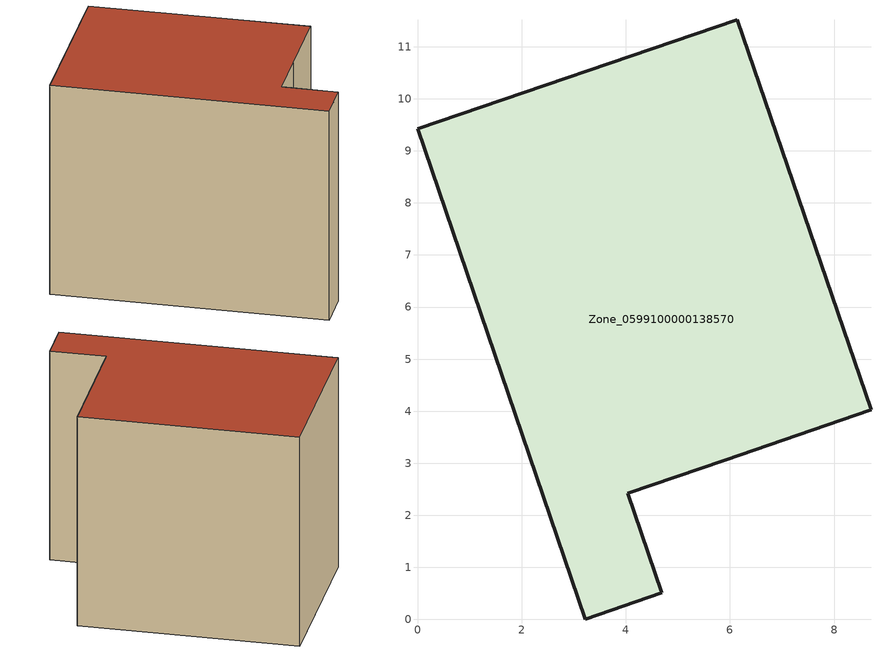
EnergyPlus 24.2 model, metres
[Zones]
Zone_0599100000138570
 floor ground (C_G): 5.9,3.06 4.04,2.42 4.69,0.51 3.22,0 0,9.42 6.14,11.52 8.71,4.03 z0
 wall outside (C_F): 3.22,0 4.69,0.51 4.04,2.42 5.9,3.06 8.71,4.03 6.14,11.52 0,9.42 3.22,0 z0:8.09
 roof outside (C_R): 4.04,2.42 5.9,3.06 8.71,4.03 6.14,11.52 0,9.42 3.22,0 4.69,0.51 z8.09
[BUILDING]
Pand.0599100000138570: North Axis=0; Terrain=City; Loads Convergence Tolerance Value=0.04; Temperature Convergence Tolerance Value=0.4; Solar Distribution=FullExterior; Maximum Number of Warmup Days=25; Minimum Number of Warmup Days=1
[Site:Location]
Rotterdam.The.Hague.AP_ZH_NLD Design_Conditions: Latitude=51.96; Longitude=4.45; Time Zone=1; Elevation=-4.5
[SITE:GROUNDTEMPERATURE:BUILDINGSURFACE]
18, 18, 18, 18, 18, 18, 18, 18, 18, 18, 18, 18
[MATERIAL] Thermal Absorptance=0.9; Solar Absorptance=0.7; Visible Absorptance=0.7
Name | Roughness | Thickness | Conductivity | Density | Specific Heat
G.TI.1946-1964 | MediumSmooth | 0.15 | 1 | 540 | 1210
F.TI.1946-1964 | Rough | 0.3 | 0.857143 | 1920 | 840
R.TI.1946-1964 | MediumRough | 0.2 | 0.277778 | 1500 | 1000
[CONSTRUCTION]
C_G: G.TI.1946-1964
C_F: F.TI.1946-1964
C_R: R.TI.1946-1964
[ZONE]
Zone_0599100000138570: Type=1; Multiplier=1; Ceiling Height=Autocalculate; Volume=Autocalculate; Floor Area=autocalculate; Part of Total Floor Area=Yes
[ZONEINFILTRATION:DESIGNFLOWRATE]
Infil_Zone_0599100000138570: Zone or ZoneList or Space or SpaceList=Zone_0599100000138570; Schedule=AlwaysOn; Design Flow Rate Calculation Method=Flow/Area; Flow Rate per Floor Area=0.003; Constant Term Coefficient=1; Temperature Term Coefficient=0; Velocity Term Coefficient=0; Velocity Squared Term Coefficient=0
[HVACTEMPLATE:ZONE:IDEALLOADSAIRSYSTEM]
Zone_0599100000138570: Maximum Heating Supply Air Temperature=50; Minimum Cooling Supply Air Temperature=13; Maximum Heating Supply Air Humidity Ratio=0.0156; Minimum Cooling Supply Air Humidity Ratio=0.0077; Heating Limit=NoLimit; Cooling Limit=NoLimit; Dehumidification Control Type=ConstantSensibleHeatRatio; Cooling Sensible Heat Ratio=0.7; Dehumidification Setpoint=60; Humidification Control Type=None; Humidification Setpoint=30; Outdoor Air Method=None; Outdoor Air Flow Rate per Person=0.00944; Outdoor Air Flow Rate per Zone Floor Area=0; Outdoor Air Flow Rate per Zone=0; Demand Controlled Ventilation Type=None; Outdoor Air Economizer Type=NoEconomizer; Heat Recovery Type=None; Sensible Heat Recovery Effectiveness=0.7; Latent Heat Recovery Effectiveness=0.65
[ZONECONTROL:THERMOSTAT]
ThermostatControl_Zone_0599100000138570: Zone or ZoneList=Zone_0599100000138570; Control Type Schedule=DualSetpointControlType; Control 1=Thermostat_Zone_0599100000138570; Temperature Difference Between Cutout And Setpoint=0
[THERMOSTATSETPOINT:DUALSETPOINT]
Thermostat_Zone_0599100000138570: Heating Setpoint Temperature Schedule=HeatingSetpoint_Zone_0599100000138570; Cooling Setpoint Temperature Schedule=CoolingSetpoint_Zone_0599100000138570
[SCHEDULE:COMPACT]
HeatingSetpoint_Zone_0599100000138570: Through: 12/31, For: AllDays, Until: 24:00, 21
CoolingSetpoint_Zone_0599100000138570: Through: 12/31, For: AllDays, Until: 24:00, 24
DualSetpointControlType: Through: 12/31, For: AllDays, Until: 24:00, 4
AlwaysOn: Through: 12/31, For: AllDays, Until: 24:00, 1
